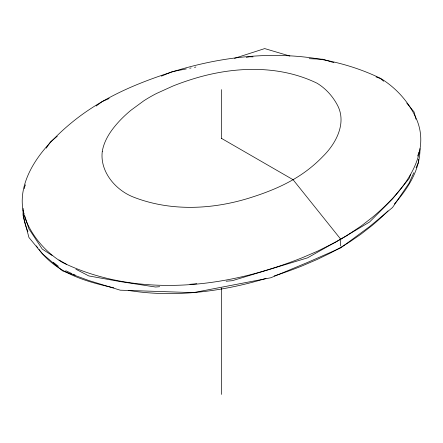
<?xml version="1.0" encoding="UTF-8"?>
<svg xmlns="http://www.w3.org/2000/svg" width="443" height="443" viewBox="0 0 443 443"><rect width="100%" height="100%" fill="white"/><g stroke="black" fill="none" stroke-linecap="round" stroke-linejoin="round"><path stroke-width="0.66" d="M23.158 208.465L23.014 210.508L24.072 213.792M24.531 188.685L24.675 186.641L25.522 184.781M418.563 159.364L418.325 162.769L416.071 167.736M23.246 212.363L23.014 215.099L28.933 237.47L42.235 253.634L62.463 270.823L88.799 280.519L120.23 290.182L193.381 292.635L270.845 277.75L307.475 262.466L340.778 247.864L369.501 226.655L392.542 207.49L409.022 183.252L413.817 172.704M418.497 152.121L418.325 154.175L417.588 156.108M340.357 245.876L340.778 239.27L293.067 179.697L221.5 138.382M410.489 174.797L409.022 178.662L392.542 198.896L369.501 222.065L335.523 242.221L317.581 251.164L302.541 257.604A330.041 190.545 0 0 1 273.696 267.954C205.751 290.087 127.817 294.202 62.247 262.35C46.332 252.61 33.303 237.83 26.037 220.62C14.054 191.315 32.295 160.776 52.54 140.27A330.041 190.545 0 0 1 70.47 123.619C91.258 106.226 115.357 93.213 140.459 83.212A330.041 190.545 0 0 1 169.304 72.862C237.249 50.729 315.183 46.615 380.753 78.466C396.668 88.207 409.697 102.986 416.963 120.197C428.946 149.496 410.705 180.035 390.46 200.541A330.041 190.545 0 0 1 372.53 217.197L361.377 225.88L345.883 236.241L307.475 257.876L232.304 280.696L226.157 281.222M46.244 148.128L50.458 141.915L57.269 136.267M394.359 204.013C407.892 188.652 420.091 169.791 420.003 148.61M96.148 106.038L102.222 101.541L109.133 98.523M161.418 76.146L172.155 71.655L186.353 68.898M234.524 58.321L264.698 48.586L289.872 56.051M265.972 278.448C221.572 291.799 174.26 297.801 128.215 290.409M189.737 68.239L191.088 67.973M194.471 67.319L195.823 67.054M246.264 57.407L249.619 56.77L253.058 56.87M196.797 283.747L189.942 284.312M159.668 286.699L155.537 287.02L120.23 281.587L88.799 275.928L75.936 269.233M309.186 58.692L322.77 59.229L333.9 62.662M113.834 287.812C86.363 281.765 56.466 273.364 39.017 249.42M376.041 76.938L380.537 78.588L383.649 81.241M71.982 273.674L65.774 270.717M73.25 274.228L75.16 275.048M66.749 264.454L58.997 259.963M52.058 255.445L42.235 249.044L28.933 228.876L24.708 215.758M53.171 262.267L58.404 266.298M406.774 103.097L414.067 111.941L415.983 119.189M36.26 245.893L37.838 247.908M27.909 231.479C24.963 224.978 23.213 217.873 23.069 210.73M221.5 89.63L221.5 138.698M221.5 287.978L221.5 394.414M274.151 275.956A328.75 189.803 0 0 0 302.226 265.855L317.205 259.443L329.57 253.451A257.771 148.82 0 0 0 350.452 241.396L360.835 234.258L371.937 225.609A328.75 189.803 0 0 0 387.985 210.89M102.283 151.318C99.692 171.496 115.407 190.075 133.47 197.096C171.557 211.981 214.456 209.533 252.815 196.908A198.027 114.327 0 0 0 270.125 190.695C285.187 184.698 299.645 176.89 312.116 166.452A198.027 114.327 0 0 0 322.875 156.462C336.159 143.454 347.201 122.617 337.106 104.554C332.405 95.904 325.505 88.318 317.05 83.218C277.711 64.102 230.953 66.572 190.185 79.851A198.027 114.327 0 0 0 172.875 86.064L156.401 93.534A155.266 89.641 0 0 0 143.825 100.799L130.884 110.307A198.027 114.327 0 0 0 120.125 120.302C111.913 129.024 104.376 139.252 102.283 151.318"/></g></svg>
